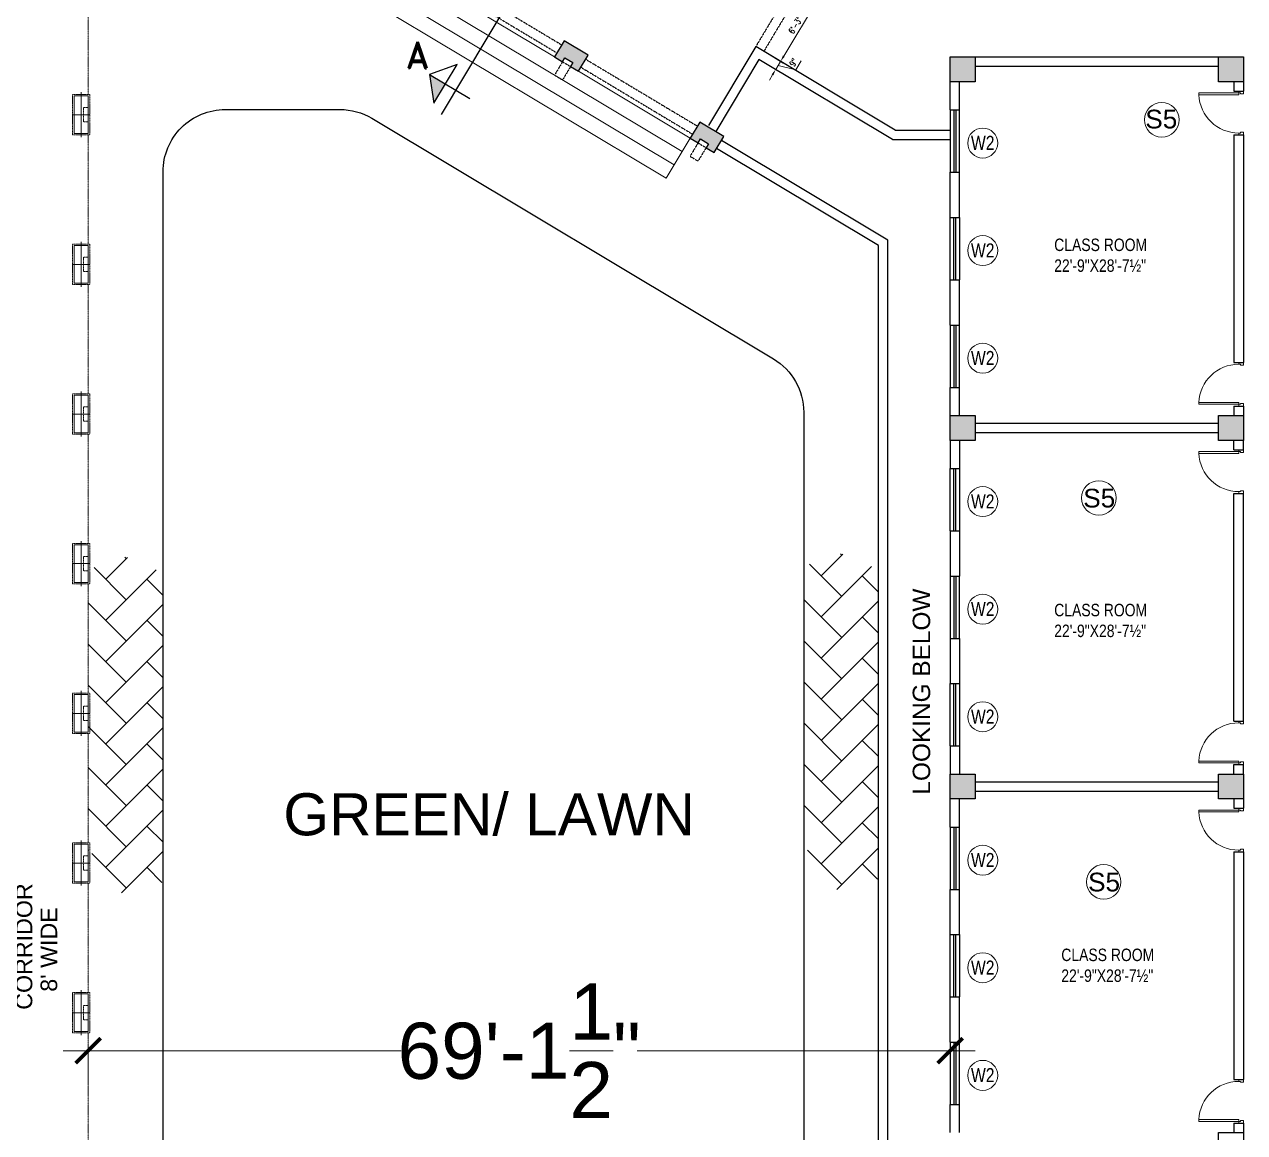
# Model space of a CAD drawing. Header units: inches. Extents: x -110725 to 51121, y 8404 to 44825.
# Drawn here: x -36056 to -34882, y 22380 to 23447 of the extents above; entities that cross this region are included whole.
import ezdxf

# ---------------------------------------------------------------- set-up
doc = ezdxf.new("R2010")
doc.units = ezdxf.units.IN
doc.header["$LTSCALE"] = 0.1
doc.header["$MEASUREMENT"] = 0
doc.linetypes.add('DASHED', pattern=[0.75, 0.5, -0.25])
doc.linetypes.add('DASHED2', pattern=[0.375, 0.25, -0.125])
doc.layers.get('0').update_dxf_attribs({"color": 1, "lineweight": 0})
doc.layers.get('Defpoints').update_dxf_attribs({"lineweight": 0})
for name, color, linetype, lineweight in [('CAR', 4, 'Continuous', 0), ('Col.', 4, 'Continuous', 0), ('dim', 252, 'Continuous', 0), ('DOOR', 32, 'Continuous', 0), ('HATCH', 5, 'Continuous', 5), ('stair', 5, 'Continuous', 0), ('TEXT', 3, 'Continuous', 0), ('WALL', 7, 'Continuous', 0), ('WIN', 160, 'Continuous', 0)]:
    doc.layers.add(name, color=color, linetype=linetype, lineweight=lineweight)
for name, color, linetype in [('COL', 6, 'Continuous'), ('Column Hatch', 7, 'Continuous'), ('GF', 1, 'Continuous'), ('GFT', 4, 'Continuous'), ('GFW', 5, 'Continuous'), ('GREEN BELT', 80, 'Continuous')]:
    doc.layers.add(name, color=color, linetype=linetype)
doc.styles.add('as', font='arial.ttf')
doc.styles.add('ATIF', font='arial.ttf')
doc.styles.add('EHSAN', font='arial.ttf', dxfattribs={"height": 54})
doc.styles.add('ROMAND', font='romand.shx')
doc.styles.add('ROMANS', font='arial.ttf', dxfattribs={"width": 0.8, "height": 15})
doc.styles.add('WORKING', font='romans.shx', dxfattribs={"width": 0.75})
doc.dimstyles.new('1-8', dxfattribs={"dimtxt": 6, "dimasz": 6, "dimexe": 3, "dimexo": 1, "dimgap": 2, "dimtad": 1, "dimdec": 1, "dimzin": 3, "dimdsep": 46, "dimlunit": 4, "dimtxsty": 'WORKING', "dimcen": 2, "dimdle": 3, "dimadec": 0, "dimazin": 0, "dimtfac": 0.75, "dimtdec": 1, "dimtofl": 0, "dimtmove": 1, "dimatfit": 0, "dimfxl": 4, "dimtolj": 1, "dimtzin": 0, "dimlwd": -1, "dimlwe": -1, "dimarcsym": 1})
doc.dimstyles.new('DIM1', dxfattribs={"dimtxt": 54, "dimasz": 6, "dimexe": 6, "dimexo": 3, "dimgap": 1, "dimtad": 0, "dimzin": 0, "dimdsep": 46, "dimlunit": 4, "dimtxsty": 'EHSAN', "dimblk": 'ARCHTICK', "dimcen": 3, "dimdle": 6, "dimclrd": 4, "dimclre": 4, "dimclrt": 6, "dimadec": 0, "dimazin": 0, "dimtfac": 1, "dimtofl": 0, "dimtmove": 1, "dimatfit": 3, "dimldrblk": 'ARCHTICK', "dimfxl": 4, "dimtolj": 1, "dimtzin": 3, "dimlwd": -1, "dimlwe": -1, "dimarcsym": 0})

# ---------------------------------------------------------------- blocks, each defined once
blk = doc.blocks.new('_ArchTick')
at = {"color": 0, "linetype": 'ByBlock', "const_width": 0.15}
blk.add_lwpolyline([(-0.5, -0.5), (0.5, 0.5)], dxfattribs=at)
blk = doc.blocks.new('*D36')
at = {"layer": 'Defpoints', "color": 0, "transparency": 16777216}
for p in [(-34844.4, 24844.2), (-34980.2, 24608.8, 1175.7), (-31891.2, 22827, 1175.7)]:
    blk.add_point(p, dxfattribs=at)
at = {"layer": 'dim', "color": 4, "transparency": 16777216}
for p, q in [((-34865.2, 24856.2), (-33399.6, 24010.9)), ((-34978.7, 24611.4), (-34841.4, 24849.4)), ((-31734.6, 23050.4), (-33200.1, 23895.8)), ((-31889.7, 22829.6), (-31752.3, 23067.6))]:
    blk.add_line(p, q, dxfattribs=at)
at = {"layer": 'dim', "color": 4, "transparency": 16777216, "xscale": 24, "yscale": 24, "zscale": 24}
for p, rotation in [((-34844.4, 24844.2), 150.0229745556264), ((-31755.3, 23062.4), 330.0229745556264)]:
    blk.add_blockref('_ArchTick', p, dxfattribs=dict(at, rotation=rotation))
at = {"layer": 'dim', "color": 6, "transparency": 16777216, "insert": (-33299.9, 23953.3), "char_height": 54, "attachment_point": 5, "rotation": 330.023, "style": 'EHSAN'}
blk.add_mtext('\\A1;297\'-2"', dxfattribs=at)
blk = doc.blocks.new('SDAFSDAF')
at = {"layer": 'Col.', "linetype": 'Continuous'}
blk.add_lwpolyline([(-24449.1, 37386.1), (-24462.6, 37386.1), (-24462.6, 37422.1), (-24449.1, 37422.1)], close=True, dxfattribs=at)
at = {"layer": 'dim', "linetype": 'Continuous'}
for p, q in [((-24455.9, 37425.7), (-24455.9, 37382.5)), ((-24464, 37404.1), (-24447.8, 37404.1))]:
    blk.add_line(p, q, dxfattribs=at)
blk = doc.blocks.new('*D58')
at = {"layer": 'Defpoints', "color": 0, "transparency": 16777216}
for p in [(-35995, 22459.2), (-35995, 22423.9), (-35165.6, 22407.5)]:
    blk.add_point(p, dxfattribs=at)
at = {"layer": 'dim', "color": 4, "transparency": 16777216}
for p, q in [((-36019, 22459.2), (-35693.8, 22459.2)), ((-35995, 22426.9), (-35995, 22465.2)), ((-35141.6, 22459.2), (-35466.7, 22459.2)), ((-35165.6, 22410.5), (-35165.6, 22465.2))]:
    blk.add_line(p, q, dxfattribs=at)
at = {"layer": 'dim', "color": 4, "transparency": 16777216, "xscale": 24, "yscale": 24, "zscale": 24, "rotation": 180}
blk.add_blockref('_ArchTick', (-35995, 22459.2), dxfattribs=at)
at = {"layer": 'dim', "color": 4, "transparency": 16777216, "xscale": 24, "yscale": 24, "zscale": 24}
blk.add_blockref('_ArchTick', (-35165.6, 22459.2), dxfattribs=at)
at = {"layer": 'dim', "color": 6, "transparency": 16777216, "insert": (-35580.3, 22459.2), "char_height": 54, "attachment_point": 5, "style": 'EHSAN'}
blk.add_mtext('\\A1;69\'-1{\\H1.000000x;\\S1/2;}"', dxfattribs=at)
blk = doc.blocks.new('D2')
for p, q in [((-3, 34.9), (-1.5, 34.9)), ((-3, 1.9), (-3, 34.9)), ((-1.5, 34.9), (-1.5, 1.9)), ((-34.5, 1.9), (-36, 1.9)), ((-36, 1.9), (-36, -1.9)), ((-34.5, 0.4), (-34.5, 1.9)), ((-33.8, 0.4), (-34.5, 0.4)), ((-33.8, -1.9), (-33.8, 0.4)), ((-1.5, 1.9), (-3, 1.9)), ((-2.2, 0.4), (-2.2, -1.9)), ((-1.5, 0.4), (-2.2, 0.4)), ((0, 1.9), (-1.5, 1.9)), ((-1.5, 1.9), (-1.5, 0.4)), ((0, -1.9), (0, 1.9)), ((-36, -1.9), (-33.8, -1.9)), ((-2.2, -1.9), (0, -1.9))]:
    blk.add_line(p, q)
blk.add_arc((-1.5, 1.9), 33, 92.6053, 180)
blk = doc.blocks.new('*D2979')
at = {"layer": 'Defpoints', "color": 0, "transparency": 16777216}
for p in [(-35306.4, 23485.1), (-35345, 23420.7), (-35328.8, 23411.1)]:
    blk.add_point(p, dxfattribs=at)
at = {"layer": 'dim', "color": 0, "transparency": 16777216}
for p, q in [((-35305.6, 23484.6), (-35287.7, 23473.9)), ((-35293.4, 23470.3), (-35325.8, 23416.2)), ((-35344.1, 23420.2), (-35326.3, 23409.5))]:
    blk.add_line(p, q, dxfattribs=at)
for points in [[(-35294.2, 23470.8), (-35292.5, 23469.8), (-35290.3, 23475.4)], [(-35326.6, 23416.7), (-35324.9, 23415.7), (-35328.8, 23411.1)]]:
    blk.add_solid(points, dxfattribs=at)
at = {"layer": 'dim', "color": 0, "transparency": 16777216, "insert": (-35314.4, 23446.1), "char_height": 6, "attachment_point": 5, "rotation": 59.0799, "style": 'WORKING'}
blk.add_mtext('\\A1;6\'-3"', dxfattribs=at)
blk = doc.blocks.new('*D3016')
at = {"layer": 'Defpoints', "color": 0, "transparency": 16777216}
for p in [(-35335.6, 23415.1), (-35340.2, 23407.4), (-35333.5, 23403.4)]:
    blk.add_point(p, dxfattribs=at)
at = {"layer": 'dim', "color": 0, "transparency": 16777216}
for p, q in [((-35325.8, 23416.2), (-35322.7, 23421.4)), ((-35334.8, 23414.6), (-35326.3, 23409.5)), ((-35328.8, 23411.1), (-35333.5, 23403.4)), ((-35314.2, 23402.9), (-35309, 23411.7)), ((-35336.6, 23398.2), (-35339.6, 23393.1)), ((-35339.4, 23406.9), (-35330.9, 23401.8)), ((-35331.2, 23407.2), (-35314.2, 23402.9))]:
    blk.add_line(p, q, dxfattribs=at)
for points in [[(-35326.6, 23416.7), (-35324.9, 23415.7), (-35328.8, 23411.1)], [(-35337.4, 23398.7), (-35335.7, 23397.7), (-35333.5, 23403.4)]]:
    blk.add_solid(points, dxfattribs=at)
at = {"layer": 'dim', "color": 0, "transparency": 16777216, "insert": (-35316.4, 23410.2), "char_height": 6, "attachment_point": 5, "rotation": 59.0806, "style": 'WORKING'}
blk.add_mtext('\\A1;9"', dxfattribs=at)

msp = doc.modelspace()

# ---------------------------------------------------------------- hatches: boundary and pattern name
at = {"layer": 'Column Hatch'}
for points in [[(-35537.04015, 23430.86449), (-35546.28928, 23415.42255), (-35538.56831, 23410.79798), (-35538.56819, 23410.79818), (-35536.25603, 23414.65847), (-35528.53506, 23410.0339), (-35530.84734, 23406.17341), (-35523.12637, 23401.54885), (-35513.87724, 23416.99079)], [(-35383.48693, 23338.89183), (-35406.64984, 23352.76553), (-35415.89897, 23337.32359), (-35408.178, 23332.69903), (-35408.17782, 23332.69933), (-35405.86572, 23336.55951), (-35398.14475, 23331.93495), (-35400.45703, 23328.07446), (-35392.73606, 23323.44989)]]:
    msp.add_hatch(color=256, dxfattribs=at).paths.add_polyline_path(points)
h = msp.add_hatch(color=256, dxfattribs=at)
h.dxf.hatch_style = 1
h.paths.add_polyline_path([(-35141.55107, 23415.4645), (-35165.55107, 23415.4645), (-35165.55107, 23391.4645), (-35141.55107, 23391.4645)])
h = msp.add_hatch(color=256, dxfattribs=at)
h.dxf.hatch_style = 1
h.paths.add_polyline_path([(-34883.55107, 23415.4645), (-34907.55107, 23415.4645), (-34907.55107, 23391.4645), (-34883.55107, 23391.4645)])
h = msp.add_hatch(color=256, dxfattribs=at)
h.dxf.hatch_style = 1
h.paths.add_polyline_path([(-35141.55107, 23070.4645), (-35165.55107, 23070.4645), (-35165.55107, 23046.4645), (-35141.55107, 23046.4645)])
h = msp.add_hatch(color=256, dxfattribs=at)
h.dxf.hatch_style = 1
h.paths.add_polyline_path([(-34883.55107, 23070.4645), (-34907.55107, 23070.4645), (-34907.55107, 23046.4645), (-34883.55107, 23046.4645)])
h = msp.add_hatch(color=256, dxfattribs=at)
h.dxf.hatch_style = 1
h.paths.add_polyline_path([(-35141.55107, 22725.4645), (-35165.55107, 22725.4645), (-35165.55107, 22701.4645), (-35141.55107, 22701.4645)])
h = msp.add_hatch(color=256, dxfattribs=at)
h.dxf.hatch_style = 1
h.paths.add_polyline_path([(-34883.55107, 22725.4645), (-34907.55107, 22725.4645), (-34907.55107, 22701.4645), (-34883.55107, 22701.4645)])
at = {"layer": 'GF'}
msp.add_hatch(color=252, dxfattribs=at).paths.add_polyline_path([(-35651.26219, 23389.49411), (-35666.50098, 23398.59225), (-35662.4098, 23370.82257)])
at = {"layer": 'HATCH'}
h = msp.add_hatch(dxfattribs=at)
h.set_pattern_fill('AR-HBONE', color=251, scale=7)
h.set_pattern_definition([(45, (927.133, 1767.595), (3e-15, 39.59798), [84, -28]), (135, (946.932, 1787.394), (3e-15, 39.59798), [84, -28])])
edge = h.paths.add_edge_path()
edge.add_line((-35994.95088, 22919.81399), (-35994.95088, 22651.83453))
edge.add_arc((-36015.27415, 22693.36617), 46.23757, 296.07455058, 301.51782086)
edge.add_arc((-35951.92124, 22649.15923), 39.47334, 173.02945644, 317.21623959)
edge.add_line((-35922.95088, 22622.34763), (-35922.95088, 22914.30304))
edge.add_arc((-35960.80167, 22887.74688), 46.23757, 35.05354997, 137.17260692)
edge.add_arc((-36030.42625, 22906.14016), 38.01942, 20.0565317, 21.0789378)
h = msp.add_hatch(dxfattribs=at)
h.set_pattern_fill('AR-HBONE', color=251, scale=7)
h.set_pattern_definition([(45, (1615.532, 1770.82), (3e-15, 39.59798), [84, -28]), (135, (1635.331, 1790.62), (3e-15, 39.59798), [84, -28])])
edge = h.paths.add_edge_path()
edge.add_line((-35306.55107, 22923.03962), (-35306.55107, 22655.06016))
edge.add_arc((-35326.87434, 22696.59181), 46.23757, 296.07455058, 301.51782086)
edge.add_arc((-35263.52144, 22652.38487), 39.47334, 173.02945644, 317.21623959)
edge.add_line((-35234.55107, 22625.57326), (-35234.55107, 22917.52868))
edge.add_arc((-35272.40187, 22890.97251), 46.23757, 35.05354997, 137.17260692)
edge.add_arc((-35342.02645, 22909.36579), 38.01942, 20.0565317, 21.0789378)

# ---------------------------------------------------------------- linework, layer by layer
at = {"layer": 'CAR', "linetype": 'Continuous'}
msp.add_circle((-33960.35096, 21924.4645, 27.16259), 11425.94255, dxfattribs=at)
at = {"layer": 'COL'}
for points in [[(-35513.87724, 23416.99079), (-35537.04015, 23430.86449), (-35546.28928, 23415.42255), (-35538.56831, 23410.79798), (-35536.25603, 23414.65847), (-35528.53506, 23410.0339), (-35530.84734, 23406.17341), (-35523.12637, 23401.54885)], [(-35165.55107, 23415.4645), (-35141.55107, 23415.4645), (-35141.55107, 23391.4645), (-35165.55107, 23391.4645)], [(-34907.55107, 23415.4645), (-34883.55107, 23415.4645), (-34883.55107, 23391.4645), (-34907.55107, 23391.4645)], [(-35383.48693, 23338.89183), (-35406.64984, 23352.76553), (-35415.89897, 23337.32359), (-35408.178, 23332.69903), (-35405.86572, 23336.55951), (-35398.14475, 23331.93495), (-35400.45703, 23328.07446), (-35392.73606, 23323.44989)], [(-35165.55107, 23070.4645), (-35141.55107, 23070.4645), (-35141.55107, 23046.4645), (-35165.55107, 23046.4645)], [(-34907.55107, 23070.4645), (-34883.55107, 23070.4645), (-34883.55107, 23046.4645), (-34907.55107, 23046.4645)], [(-35165.55107, 22725.4645), (-35141.55107, 22725.4645), (-35141.55107, 22701.4645), (-35165.55107, 22701.4645)], [(-34907.55107, 22725.4645), (-34883.55107, 22725.4645), (-34883.55107, 22701.4645), (-34907.55107, 22701.4645)], [(-34907.55107, 22380.4645), (-34883.55107, 22380.4645), (-34883.55107, 22356.4645), (-34907.55107, 22356.4645)]]:
    msp.add_lwpolyline(points, close=True, dxfattribs=at)
at = {"layer": 'GF'}
for p, q in [((-35654.91611, 23360.01679), (-35557.07517, 23523.89414)), ((-35141.55107, 23415.4645), (-34907.41827, 23415.4645)), ((-35666.50098, 23398.59225), (-35627.86741, 23375.52655)), ((-35141.55107, 23406.4645), (-34907.55107, 23406.4645)), ((-35165.55107, 23364.4645), (-35165.55107, 23391.4645)), ((-35156.55107, 23364.4645), (-35156.55107, 23391.4645)), ((-34892.55107, 23391.4645), (-34892.55107, 23382.4645)), ((-34883.55107, 23391.4645), (-34883.55107, 23382.4645)), ((-34892.55107, 23382.4645), (-34883.55107, 23382.4645)), ((-35165.55107, 23364.4645), (-35156.55107, 23364.4645)), ((-34892.55107, 23340.4645), (-34892.55107, 23121.4645)), ((-34892.55107, 23340.4645), (-34883.55107, 23340.4645)), ((-34883.55107, 23340.4645), (-34883.55107, 23121.4645)), ((-35165.55107, 23260.9645), (-35165.55107, 23304.4645)), ((-35165.55107, 23304.4645), (-35156.55107, 23304.4645)), ((-35156.55107, 23260.9645), (-35156.55107, 23304.4645)), ((-35165.55107, 23260.9645), (-35156.55107, 23260.9645)), ((-35165.55107, 23157.4645), (-35165.55107, 23200.9645)), ((-35165.55107, 23200.9645), (-35156.55107, 23200.9645)), ((-35156.55107, 23157.4645), (-35156.55107, 23200.9645)), ((-35165.55107, 23157.4645), (-35156.55107, 23157.4645)), ((-34892.55107, 23121.4645), (-34883.55107, 23121.4645)), ((-35165.55107, 23070.4645), (-35165.55107, 23097.4645)), ((-35165.55107, 23097.4645), (-35156.55107, 23097.4645)), ((-35156.55107, 23070.4645), (-35156.55107, 23097.4645)), ((-34892.55107, 23079.4645), (-34892.55107, 23070.4645)), ((-34892.55107, 23079.4645), (-34883.55107, 23079.4645)), ((-34883.55107, 23079.4645), (-34883.55107, 23070.4645)), ((-35141.55107, 23062.9645), (-34907.55107, 23062.9645)), ((-35165.55107, 23046.4645), (-35165.55107, 23019.4645)), ((-35156.55107, 23046.4645), (-35156.55107, 23019.4645)), ((-35141.55107, 23053.9645), (-34907.55107, 23053.9645)), ((-34892.55107, 23037.4645), (-34892.55107, 23046.4645)), ((-34883.55107, 23037.4645), (-34883.55107, 23046.4645)), ((-34892.55107, 23037.4645), (-34883.55107, 23037.4645)), ((-35165.55107, 23019.4645), (-35156.55107, 23019.4645)), ((-34892.55107, 22776.4645), (-34892.55107, 22995.4645)), ((-34892.55107, 22995.4645), (-34883.55107, 22995.4645)), ((-34883.55107, 22776.4645), (-34883.55107, 22995.4645)), ((-35165.55107, 22959.4645), (-35165.55107, 22915.9645)), ((-35165.55107, 22959.4645), (-35156.55107, 22959.4645)), ((-35156.55107, 22959.4645), (-35156.55107, 22915.9645)), ((-35165.55107, 22915.9645), (-35156.55107, 22915.9645)), ((-35165.55107, 22855.9645), (-35165.55107, 22812.4645)), ((-35165.55107, 22855.9645), (-35156.55107, 22855.9645)), ((-35156.55107, 22855.9645), (-35156.55107, 22812.4645)), ((-35165.55107, 22812.4645), (-35156.55107, 22812.4645)), ((-34892.55107, 22776.4645), (-34883.55107, 22776.4645)), ((-35165.55107, 22752.4645), (-35165.55107, 22725.4645)), ((-35165.55107, 22752.4645), (-35156.55107, 22752.4645)), ((-35156.55107, 22752.4645), (-35156.55107, 22725.4645)), ((-34892.55107, 22725.4645), (-34892.55107, 22734.4645)), ((-34892.55107, 22734.4645), (-34883.55107, 22734.4645)), ((-34883.55107, 22725.4645), (-34883.55107, 22734.4645)), ((-35141.55107, 22717.9645), (-34907.55107, 22717.9645)), ((-35141.55107, 22708.9645), (-34907.55107, 22708.9645)), ((-35165.55107, 22674.4645), (-35165.55107, 22701.4645)), ((-35156.55107, 22674.4645), (-35156.55107, 22701.4645)), ((-34892.55107, 22701.4645), (-34892.55107, 22692.4645)), ((-34883.55107, 22701.4645), (-34883.55107, 22692.4645)), ((-34892.55107, 22692.4645), (-34883.55107, 22692.4645)), ((-35165.55107, 22674.4645), (-35156.55107, 22674.4645)), ((-34892.55107, 22650.4645), (-34892.55107, 22431.4645)), ((-34892.55107, 22650.4645), (-34883.55107, 22650.4645)), ((-34883.55107, 22650.4645), (-34883.55107, 22431.4645)), ((-35165.55107, 22570.9645), (-35165.55107, 22614.4645)), ((-35165.55107, 22614.4645), (-35156.55107, 22614.4645)), ((-35156.55107, 22570.9645), (-35156.55107, 22614.4645)), ((-35165.55107, 22570.9645), (-35156.55107, 22570.9645)), ((-35165.55107, 22467.4645), (-35165.55107, 22510.9645)), ((-35165.55107, 22510.9645), (-35156.55107, 22510.9645)), ((-35156.55107, 22467.4645), (-35156.55107, 22510.9645)), ((-35165.55107, 22467.4645), (-35156.55107, 22467.4645)), ((-34892.55107, 22431.4645), (-34883.55107, 22431.4645)), ((-35165.55107, 22380.4645), (-35165.55107, 22407.4645)), ((-35165.55107, 22407.4645), (-35156.55107, 22407.4645)), ((-35156.55107, 22380.4645), (-35156.55107, 22407.4645)), ((-34892.55107, 22389.4645), (-34892.55107, 22380.4645)), ((-34892.55107, 22389.4645), (-34883.55107, 22389.4645)), ((-34883.55107, 22389.4645), (-34883.55107, 22380.4645))]:
    msp.add_line(p, q, dxfattribs=at)
msp.add_lwpolyline([(-35666.50098, 23398.59225), (-35662.4098, 23370.82257), (-35640.11457, 23408.16566)], close=True, dxfattribs=at)
at = {"layer": 'GFW', "linetype": 'DASHED'}
for p, q in [((-35651.2044, 23483.50828), (-35543.97699, 23419.28304)), ((-35646.57983, 23491.22925), (-35539.35242, 23427.00401)), ((-35314.13855, 23489.7028), (-35352.6831, 23425.35068)), ((-35306.4192, 23485.07551), (-35344.96208, 23420.72619)), ((-35538.56819, 23410.79818), (-35546.2758, 23397.9299)), ((-35538.56819, 23410.79818), (-35530.84722, 23406.17361)), ((-35516.18952, 23413.1303), (-35408.96211, 23348.90507)), ((-35546.2758, 23397.9299), (-35538.55483, 23393.30533)), ((-35530.84722, 23406.17361), (-35538.55483, 23393.30533)), ((-35520.81409, 23405.40933), (-35413.58668, 23341.1841)), ((-35408.17782, 23332.69933), (-35415.88544, 23319.83104)), ((-35408.17782, 23332.69933), (-35400.45685, 23328.07476)), ((-35400.45685, 23328.07476), (-35408.16447, 23315.20648)), ((-35415.88544, 23319.83104), (-35408.16447, 23315.20648))]:
    msp.add_line(p, q, dxfattribs=at)
at = {"layer": 'GFW', "color": 2}
for p, q in [((-35352.6831, 23425.35068), (-35398.15802, 23349.42794)), ((-35218.4707, 23344.9645), (-35352.6831, 23425.35068)), ((-35349.58665, 23413.00523), (-35391.20794, 23343.51642)), ((-35220.9598, 23335.9645), (-35349.58665, 23413.00523)), ((-35218.4707, 23344.9645), (-35165.55107, 23344.9645)), ((-35225.55107, 23239.05031), (-35385.79957, 23335.03075)), ((-35220.9598, 23335.9645), (-35165.55107, 23335.9645)), ((-35234.55107, 23233.94999), (-35390.42414, 23327.30978)), ((-35234.55107, 22011.4645), (-35234.55107, 23233.94999)), ((-35225.55107, 22011.4645), (-35225.55107, 23239.05031))]:
    msp.add_line(p, q, dxfattribs=at)
at = {"layer": 'GFW'}
for p, q in [((-35165.55107, 23364.4645), (-35165.55107, 23304.4645)), ((-35162.05107, 23364.4645), (-35162.05107, 23304.4645)), ((-35160.05107, 23364.4645), (-35160.05107, 23304.4645)), ((-35156.55107, 23304.4645), (-35156.55107, 23364.4645)), ((-35165.55107, 23200.9645), (-35165.55107, 23260.9645)), ((-35162.05107, 23200.9645), (-35162.05107, 23260.9645)), ((-35160.05107, 23200.9645), (-35160.05107, 23260.9645)), ((-35156.55107, 23260.9645), (-35156.55107, 23200.9645)), ((-35165.55107, 23157.4645), (-35165.55107, 23097.4645)), ((-35162.05107, 23157.4645), (-35162.05107, 23097.4645)), ((-35160.05107, 23157.4645), (-35160.05107, 23097.4645)), ((-35156.55107, 23097.4645), (-35156.55107, 23157.4645)), ((-35165.55107, 22959.4645), (-35165.55107, 23019.4645)), ((-35162.05107, 22959.4645), (-35162.05107, 23019.4645)), ((-35160.05107, 22959.4645), (-35160.05107, 23019.4645)), ((-35156.55107, 23019.4645), (-35156.55107, 22959.4645)), ((-35165.55107, 22915.9645), (-35165.55107, 22855.9645)), ((-35162.05107, 22915.9645), (-35162.05107, 22855.9645)), ((-35160.05107, 22915.9645), (-35160.05107, 22855.9645)), ((-35156.55107, 22855.9645), (-35156.55107, 22915.9645)), ((-35165.55107, 22752.4645), (-35165.55107, 22812.4645)), ((-35162.05107, 22752.4645), (-35162.05107, 22812.4645)), ((-35160.05107, 22752.4645), (-35160.05107, 22812.4645)), ((-35156.55107, 22812.4645), (-35156.55107, 22752.4645)), ((-35165.55107, 22674.4645), (-35165.55107, 22614.4645)), ((-35162.05107, 22674.4645), (-35162.05107, 22614.4645)), ((-35160.05107, 22674.4645), (-35160.05107, 22614.4645)), ((-35156.55107, 22614.4645), (-35156.55107, 22674.4645)), ((-35165.55107, 22510.9645), (-35165.55107, 22570.9645)), ((-35162.05107, 22510.9645), (-35162.05107, 22570.9645)), ((-35160.05107, 22510.9645), (-35160.05107, 22570.9645)), ((-35156.55107, 22570.9645), (-35156.55107, 22510.9645)), ((-35165.55107, 22467.4645), (-35165.55107, 22407.4645)), ((-35162.05107, 22467.4645), (-35162.05107, 22407.4645)), ((-35160.05107, 22467.4645), (-35160.05107, 22407.4645)), ((-35156.55107, 22407.4645), (-35156.55107, 22467.4645))]:
    msp.add_line(p, q, dxfattribs=at)
at = {"layer": 'GREEN BELT', "linetype": 'Continuous', "elevation": 27.16259}
msp.add_lwpolyline([(-35335.72062, 23124.94238, -0.2636513242), (-35306.55107, 23073.46924), (-35306.55107, 21905.40873, -0.4142135624), (-35366.55107, 21845.40873), (-35862.95088, 21845.40873, -0.4142135624), (-35922.95088, 21905.40873), (-35922.95088, 23304.85978, -0.4142135624), (-35862.95088, 23364.85978), (-35752.8704, 23364.85978, -0.1357385129), (-35722.03996, 23356.33292), (-35335.72062, 23124.94238)], format="xyb", dxfattribs=at)
at = {"layer": 'stair'}
for p, q in [((-35791.61444, 23544.87811), (-35423.60653, 23324.45541)), ((-35799.32178, 23532.00966), (-35431.31414, 23311.58713)), ((-35807.02912, 23519.14122), (-35439.02093, 23298.71835)), ((-35546.28928, 23415.42255), (-35653.51668, 23479.6478)), ((-35523.12637, 23401.54885), (-35415.89891, 23337.32369)), ((-35415.89897, 23337.32359), (-35439.02093, 23298.71835))]:
    msp.add_line(p, q, dxfattribs=at)
at = {"layer": 'TEXT'}
for centre in [(-34962.06262, 23354.90009), (-35022.55398, 22991.05633), (-35017.92951, 22621.66428)]:
    msp.add_circle(centre, 16.6286, dxfattribs=at)
at = {"layer": 'TEXT', "linetype": 'Continuous'}
for centre in [(-35134.30696, 23332.55334), (-35134.30696, 23229.05334), (-35134.30696, 23125.55334), (-35134.30696, 22987.55334), (-35134.30696, 22884.05334), (-35134.30696, 22780.55334), (-35134.30696, 22642.55334), (-35134.30696, 22539.05334), (-35134.30696, 22435.55334)]:
    msp.add_circle(centre, 14.42656, dxfattribs=at)
at = {"layer": 'WALL', "elevation": 27.16259}
for points in [[(-35994.95088, 23341.85539), (-36008.45088, 23341.85539), (-36008.45088, 23377.85539), (-35994.95088, 23377.85539)], [(-35994.95088, 23197.85539), (-36008.45088, 23197.85539), (-36008.45088, 23233.85539), (-35994.95088, 23233.85539)], [(-35994.95088, 23053.85539), (-36008.45088, 23053.85539), (-36008.45088, 23089.85539), (-35994.95088, 23089.85539)], [(-35994.95088, 22909.85539), (-36008.45088, 22909.85539), (-36008.45088, 22945.85539), (-35994.95088, 22945.85539)], [(-35994.95088, 22765.85539), (-36008.45088, 22765.85539), (-36008.45088, 22801.85539), (-35994.95088, 22801.85539)], [(-35994.95088, 22621.85539), (-36008.45088, 22621.85539), (-36008.45088, 22657.85539), (-35994.95088, 22657.85539)], [(-35994.95088, 22477.85539), (-36008.45088, 22477.85539), (-36008.45088, 22513.85539), (-35994.95088, 22513.85539)]]:
    msp.add_lwpolyline(points, close=True, dxfattribs=at)
at = {"layer": 'WIN', "linetype": 'DASHED2'}
for p, q in [((-35994.95088, 23366.60539), (-35999.45088, 23366.60539)), ((-35999.45088, 23353.10539), (-35999.45088, 23366.60539)), ((-35994.95088, 23353.10539), (-35999.45088, 23353.10539)), ((-35994.95088, 23222.60539), (-35999.45088, 23222.60539)), ((-35999.45088, 23209.10539), (-35999.45088, 23222.60539)), ((-35994.95088, 23209.10539), (-35999.45088, 23209.10539)), ((-35994.95088, 23078.60539), (-35999.45088, 23078.60539)), ((-35999.45088, 23065.10539), (-35999.45088, 23078.60539)), ((-35994.95088, 23065.10539), (-35999.45088, 23065.10539)), ((-35994.95088, 22934.60539), (-35999.45088, 22934.60539)), ((-35999.45088, 22921.10539), (-35999.45088, 22934.60539)), ((-35994.95088, 22921.10539), (-35999.45088, 22921.10539)), ((-35994.95088, 22790.60539), (-35999.45088, 22790.60539)), ((-35999.45088, 22777.10539), (-35999.45088, 22790.60539)), ((-35994.95088, 22777.10539), (-35999.45088, 22777.10539)), ((-35994.95088, 22646.60539), (-35999.45088, 22646.60539)), ((-35999.45088, 22633.10539), (-35999.45088, 22646.60539)), ((-35994.95088, 22633.10539), (-35999.45088, 22633.10539)), ((-35994.95088, 22502.60539), (-35999.45088, 22502.60539)), ((-35999.45088, 22489.10539), (-35999.45088, 22502.60539)), ((-35994.95088, 22489.10539), (-35999.45088, 22489.10539))]:
    msp.add_line(p, q, dxfattribs=at)
at = {"layer": 'WIN', "linetype": 'DASHED2', "elevation": 27.16259}
for points in [[(-35994.95088, 23379.35539), (-35994.95088, 23494.36418), (-35500.48475, 24319.92255), (-35676.19068, 24425.16117)], [(-35994.95088, 23235.35539), (-35994.95088, 23340.35539)], [(-35994.95088, 23091.35539), (-35994.95088, 23196.35539)], [(-35994.95088, 22947.35539), (-35994.95088, 23052.35539)], [(-35994.95088, 22803.35539), (-35994.95088, 22908.35539)], [(-35994.95088, 22659.35539), (-35994.95088, 22764.35539)], [(-35994.95088, 22515.35539), (-35994.95088, 22620.35539)], [(-35994.95088, 22371.35539), (-35994.95088, 22476.35539)]]:
    msp.add_lwpolyline(points, dxfattribs=at)
for points in [[(-35993.45088, 23340.35539), (-36009.95088, 23340.35539), (-36009.95088, 23379.35539), (-35993.45088, 23379.35539)], [(-35993.45088, 23196.35539), (-36009.95088, 23196.35539), (-36009.95088, 23235.35539), (-35993.45088, 23235.35539)], [(-35993.45088, 23052.35539), (-36009.95088, 23052.35539), (-36009.95088, 23091.35539), (-35993.45088, 23091.35539)], [(-35993.45088, 22908.35539), (-36009.95088, 22908.35539), (-36009.95088, 22947.35539), (-35993.45088, 22947.35539)], [(-35993.45088, 22764.35539), (-36009.95088, 22764.35539), (-36009.95088, 22803.35539), (-35993.45088, 22803.35539)], [(-35993.45088, 22620.35539), (-36009.95088, 22620.35539), (-36009.95088, 22659.35539), (-35993.45088, 22659.35539)], [(-35993.45088, 22476.35539), (-36009.95088, 22476.35539), (-36009.95088, 22515.35539), (-35993.45088, 22515.35539)]]:
    msp.add_lwpolyline(points, close=True, dxfattribs=at)

# ---------------------------------------------------------------- block references
at = {"layer": 'Col.', "linetype": 'Continuous'}
for p in [(-11545.80816, -14044.25068, 27.16259), (-11545.80816, -14188.25068, 27.16259), (-11545.80816, -14332.25068, 27.16259), (-11545.80816, -14620.25068, 27.16259), (-11545.80816, -14764.25068, 27.16259), (-11545.80816, -14908.25068, 27.16259)]:
    msp.add_blockref('SDAFSDAF', p, dxfattribs=at)
at = {"layer": 'Col.', "linetype": 'Continuous', "xscale": -1, "rotation": 180}
msp.add_blockref('SDAFSDAF', (-11545.80816, 60331.96146, 27.16259), dxfattribs=at)
at = {"layer": 'DOOR', "yscale": 1.166666666666262, "zscale": 1.166666666666262}
for p, xscale, rotation in [((-34885.73857, 23382.4645), 1.166666666666262, 90.00000000047643), ((-34885.73857, 23079.4645), -1.166666666666262, 89.99999999952357), ((-34885.73857, 23037.4645), 1.166666666666262, 90.00000000047643), ((-34885.73857, 22734.4645), -1.166666666666262, 89.99999999952357), ((-34885.73857, 22692.4645), 1.166666666666262, 90.00000000047643), ((-34885.73857, 22389.4645), -1.166666666666262, 89.99999999952357)]:
    msp.add_blockref('D2', p, dxfattribs=dict(at, xscale=xscale, rotation=rotation))

# ---------------------------------------------------------------- texts
at = {"layer": 'GFT', "style": 'ROMANS'}
msp.add_text('LOOKING BELOW', height=16.8, rotation=90, dxfattribs=at).set_placement((-35184.87981, 22705.67372, 27.16259))
at = {"layer": 'TEXT'}
for s, height, style, p in [('A', 25.2, 'ROMAND', (-35689.05136, 23404.74676)), ('GREEN/ LAWN', 40.5, 'as', (-35807.24417, 22666.46725))]:
    msp.add_text(s, height=height, dxfattribs=dict(at, style=style)).set_placement(p)
at = {"layer": 'TEXT', "linetype": 'Continuous', "style": 'ROMANS', "width": 0.8}
for p in [(-35145.62349, 23325.99247), (-35145.62349, 23222.49247), (-35145.62349, 23118.99247), (-35145.62349, 22980.99247), (-35145.62349, 22877.49247), (-35145.62349, 22773.99247), (-35145.62349, 22635.99247), (-35145.62349, 22532.49247), (-35145.62349, 22428.99247)]:
    msp.add_text('W2', height=13.5, dxfattribs=at).set_placement(p)
at = {"layer": 'TEXT'}
for s, height, style, p in [('LOOKING BELOW', 16.8, 'ROMANS', (-35184.87981, 22705.67372)), ('CORRIDOR', 16, 'as', (-36048.77405, 22498.63848)), ("8' WIDE", 16, 'as', (-36024.81745, 22515.99856))]:
    msp.add_text(s, height=height, rotation=90, dxfattribs=dict(at, style=style)).set_placement(p)
at = {"layer": 'TEXT', "attachment_point": 1}
for s, width, gutter_width, insert, char_height, style in [('S5', 29.5717298, 15, (-34977.88085, 23364.6096), 18, 'ATIF'), ('{\\fArial CYR|b0|i0|c204|p34;CLASS ROOM\\P2\\fArial CYR|b0|i0|c0|p34;2\\fArial CYR|b0|i0|c204|p34;\'-\\fArial CYR|b0|i0|c0|p34;9\\fArial CYR|b0|i0|c204|p34;"X\\fArial CYR|b0|i0|c0|p34;28\\fArial CYR|b0|i0|c204|p34;\'-\\fArial CYR|b0|i0|c0|p34;7½\\fArial CYR|b0|i0|c204|p34;"}', 1135.5, 30, (-35065.53298, 23240.63381), 12, 'ROMANS'), ('S5', 29.5717298, 15, (-35037.57727, 22999.90787), 18, 'ATIF'), ('{\\fArial CYR|b0|i0|c204|p34;CLASS ROOM\\P2\\fArial CYR|b0|i0|c0|p34;2\\fArial CYR|b0|i0|c204|p34;\'-\\fArial CYR|b0|i0|c0|p34;9\\fArial CYR|b0|i0|c204|p34;"X\\fArial CYR|b0|i0|c0|p34;28\\fArial CYR|b0|i0|c204|p34;\'-\\fArial CYR|b0|i0|c0|p34;7½\\fArial CYR|b0|i0|c204|p34;"}', 1135.5, 30, (-35065.53298, 22889.21816), 12, 'ROMANS'), ('S5', 29.5717298, 15, (-35032.9528, 22630.51582), 18, 'ATIF'), ('{\\fArial CYR|b0|i0|c204|p34;CLASS ROOM\\P2\\fArial CYR|b0|i0|c0|p34;2\\fArial CYR|b0|i0|c204|p34;\'-\\fArial CYR|b0|i0|c0|p34;9\\fArial CYR|b0|i0|c204|p34;"X\\fArial CYR|b0|i0|c0|p34;28\\fArial CYR|b0|i0|c204|p34;\'-\\fArial CYR|b0|i0|c0|p34;7½\\fArial CYR|b0|i0|c204|p34;"}', 1135.5, 30, (-35058.70639, 22557.47383), 12, 'ROMANS')]:
    msp.add_mtext_dynamic_manual_height_columns(s, width=width, gutter_width=gutter_width, heights=[0], dxfattribs=dict(at, insert=insert, char_height=char_height, style=style))

# ---------------------------------------------------------------- dimensions: what is measured, and where the dimension line sits
at = {"layer": 'dim'}
dim = msp.add_linear_dim(base=(-34844.39468, 24844.24306, -1174.66297), p1=(-31891.15632, 22826.982, 1.07221), p2=(-34980.20533, 24608.79412, 1.07221), angle=150.02297456, dimstyle='DIM1', override={"dimtxt": 36, "dimasz": 24, "dimdle": 24}, dxfattribs=at)
dim.commit()
dim.dimension.update_dxf_attribs({"geometry": '*D36', "text_midpoint": (-33299.87017, 23953.33699, -1174.66297), "dimtype": 161})
for p1, p2, distance, picture, middle in [((-35306.4192, 23485.07551), (-35344.96208, 23420.72619), 18.78152, '*D2979', (-35314.3579, 23446.11296)), ((-35335.61906, 23415.13007), (-35340.24348, 23407.40916), 7.89076, '*D3016', (-35317.99834, 23407.50703))]:
    dim = msp.add_aligned_dim(p1=p1, p2=p2, distance=distance, dimstyle='1-8', dxfattribs=at)
    dim.commit()
    dim.dimension.update_dxf_attribs({"geometry": picture, "text_midpoint": middle})
dim = msp.add_linear_dim(base=(-35994.95088, 22459.21651, 27.16259), p1=(-35165.55107, 22407.4645, 27.16259), p2=(-35994.95088, 22423.85539, 27.16259), dimstyle='DIM1', override={"dimtxt": 36, "dimasz": 24, "dimdle": 24}, dxfattribs=at)
dim.commit()
dim.dimension.update_dxf_attribs({"geometry": '*D58', "text_midpoint": (-35580.25097, 22459.21651, 27.16259)})

doc.saveas('drawing.dxf')
